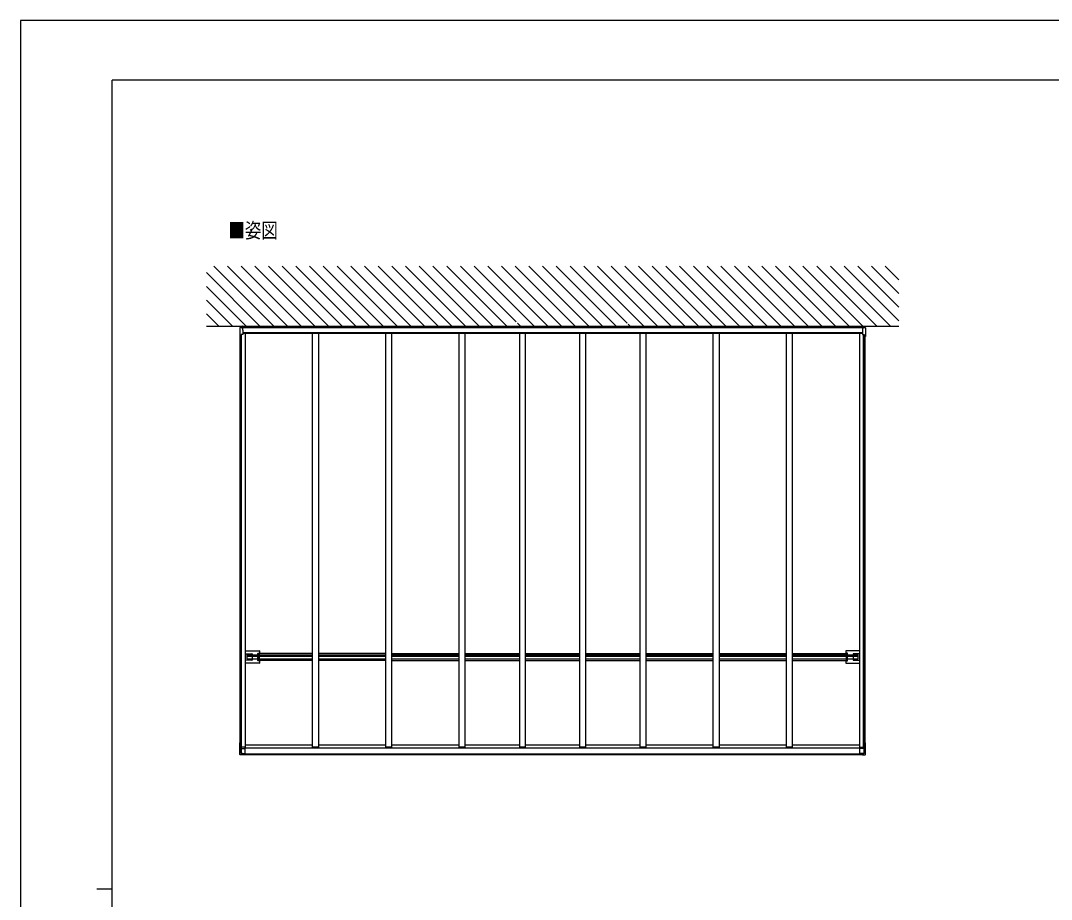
# Model space of a CAD drawing. Units: millimetres, scale not verified. Extents: x -10512 to 10512, y -7425 to 7425.
# Drawn here: x -10512 to -2070, y 225 to 7425 of the extents above; entities that cross this region are included whole.
import ezdxf
from ezdxf.enums import TextEntityAlignment as Align

# ---------------------------------------------------------------- set-up
doc = ezdxf.new("R2010")
doc.units = ezdxf.units.MM
doc.header["$LTSCALE"] = 40
for name, color, linetype in [('0-2_USER1', 3, 'Continuous'), ('0-3_YKK_11', 7, 'Continuous'), ('0-5_YKK_13', 4, 'Continuous'), ('0-6_YKK_A1', 4, 'Continuous'), ('0-8_YKK_ZWAK', 7, 'Continuous')]:
    doc.layers.add(name, color=color, linetype=linetype)
doc.styles.add('ＭＳ ゴシック', font='')
doc.styles.get('ＭＳ ゴシック').set_extended_font_data('MS Gothic')

msp = doc.modelspace()

# ---------------------------------------------------------------- linework, layer by layer
at = {"layer": '0-3_YKK_11'}
for p, q in [((-8697.45, 4916.99), (-8700.03, 4918.28)), ((-8697.45, 4914.56), (-8700.03, 4913.28)), ((-8697.7, 4921.68), (-8697.45, 4921.68)), ((-8697.7, 4909.88), (-8697.7, 4921.68)), ((-3612.2, 4921.68), (-3612.45, 4921.68)), ((-3612.45, 4916.99), (-3609.87, 4918.28)), ((-3612.45, 4914.56), (-3609.87, 4913.28)), ((-3612.2, 4909.88), (-3612.2, 4921.68))]:
    msp.add_line(p, q, dxfattribs=at)
for points in [[(-8697.45, 4921.68), (-8697.45, 4909.88), (-8697.7, 4909.88)], [(-3612.45, 4921.68), (-3612.45, 4909.88), (-3612.2, 4909.88)]]:
    msp.add_lwpolyline(points, dxfattribs=at)
for centre, start, end in [((-8692.75, 4915.78), 129.98313, 230.01687), ((-3617.15, 4915.78), 309.98313, 50.01687)]:
    msp.add_arc(centre, 7.7, start, end, dxfattribs=at)
at = {"layer": '0-5_YKK_13'}
for p, q in [((-8717.83, 4907.6), (-8717.83, 4838.57)), ((-8717.42, 4905.87), (-8717.42, 4837.24)), ((-8699.52, 4912.1), (-8712, 4911.41)), ((-8698.32, 4910.45), (-8711.65, 4909.77)), ((-8697.45, 4901.93), (-8697.45, 4922.35)), ((-8695.95, 4922.35), (-8697.45, 4922.35)), ((-8695.95, 4901.93), (-8697.45, 4901.93)), ((-8692.95, 4890.05), (-8692.95, 4910.83)), ((-3616.95, 4910.83), (-3616.95, 4853.63)), ((-3616.95, 4901.22), (-3616.95, 4901.93)), ((-3616.95, 4901.22), (-3616.95, 4899.57)), ((-3616.95, 4899.79), (-3616.95, 4899.57)), ((-3613.95, 4922.35), (-3612.45, 4922.35)), ((-3613.95, 4901.93), (-3612.45, 4901.93)), ((-3612.45, 4901.93), (-3612.45, 4922.35)), ((-3611.59, 4910.45), (-3598.25, 4909.77)), ((-3610.39, 4912.1), (-3597.9, 4911.41)), ((-3592.48, 4906.63), (-3592.48, 4837.24)), ((-3592.09, 4908.42), (-3592.07, 4838.57)), ((-8706.78, 4852.96), (-8706.78, 4842.78)), ((-8692.95, 4890.05), (-8692.95, 4888.41)), ((-8692.95, 4888.62), (-8692.95, 4888.41)), ((-8692.95, 4888.41), (-8692.95, 4853.63)), ((-3603.12, 4852.96), (-3603.12, 4842.78)), ((-8670.95, 2261.65), (-8558, 2261.65)), ((-8670.95, 2237.2), (-8618, 2237.2)), ((-8617, 2236.2), (-8617, 2186.2)), ((-8570.5, 2181.5), (-8570.5, 2240.9)), ((-8569.5, 2241.9), (-8558.58, 2241.9)), ((-8557.59, 2241.96), (-8558.62, 2240.93)), ((-8557, 2260.65), (-8557, 2240.54)), ((-3752.9, 2260.65), (-3752.9, 2240.54)), ((-3752.32, 2241.96), (-3751.28, 2240.93)), ((-3638.95, 2261.65), (-3751.9, 2261.65)), ((-3740.4, 2241.9), (-3751.32, 2241.9)), ((-3739.4, 2181.5), (-3739.4, 2240.9)), ((-3692.9, 2236.2), (-3692.9, 2186.2)), ((-3638.95, 2237.2), (-3691.9, 2237.2)), ((-8618, 2185.2), (-8670.95, 2185.2)), ((-8558, 2160.75), (-8670.95, 2160.75)), ((-8558.58, 2180.5), (-8569.5, 2180.5)), ((-8558.62, 2181.48), (-8557.59, 2180.44)), ((-8557, 2181.86), (-8557, 2161.75)), ((-3752.9, 2181.86), (-3752.9, 2161.75)), ((-3751.28, 2181.48), (-3752.32, 2180.44)), ((-3751.9, 2160.75), (-3638.95, 2160.75)), ((-3751.32, 2180.5), (-3740.4, 2180.5)), ((-3691.9, 2185.2), (-3638.95, 2185.2)), ((-8717.83, 1414.8), (-8717.83, 1507.58)), ((-8717.42, 1413.87), (-8717.42, 1506.25)), ((-8714.95, 1507.46), (-8716.77, 1507.49)), ((-8716.37, 1506.34), (-8714.95, 1506.36)), ((-8714.95, 1507.74), (-8716.01, 1507.61)), ((-8715.8, 1507.58), (-8714.95, 1507.57)), ((-8714.95, 1506.25), (-8715.52, 1506.24)), ((-8708.32, 1504.85), (-8706.93, 1504.84)), ((-8707.15, 1504.74), (-8706.93, 1504.84)), ((-8706.93, 1499.85), (-8706.93, 1504.84)), ((-8706.78, 1498.03), (-8706.78, 1422.14)), ((-8706.78, 1461.51), (-8671.95, 1461.54)), ((-8671.95, 1419.13), (-8671.95, 1471.37)), ((-3637.95, 1419.13), (-3637.95, 1471.37)), ((-3603.12, 1461.51), (-3637.95, 1461.54)), ((-3603.12, 1498.03), (-3603.12, 1422.14)), ((-3601.58, 1504.85), (-3602.97, 1504.84)), ((-3602.75, 1504.74), (-3602.97, 1504.84)), ((-3602.97, 1499.85), (-3602.97, 1504.84)), ((-3594.95, 1507.74), (-3593.89, 1507.61)), ((-3594.1, 1507.58), (-3594.95, 1507.57)), ((-3594.95, 1507.46), (-3593.13, 1507.49)), ((-3593.53, 1506.34), (-3594.95, 1506.36)), ((-3594.95, 1506.25), (-3594.38, 1506.24)), ((-3592.48, 1413.87), (-3592.48, 1506.25)), ((-3592.07, 1414.8), (-3592.07, 1507.58)), ((-8714.74, 1410.2), (-8714.75, 1410.2)), ((-8692.95, 1409.01), (-8711.65, 1410)), ((-8706.9, 1422.09), (-8707.15, 1421.98)), ((-8707.15, 1421.98), (-8692.95, 1421.19)), ((-8706.78, 1422.14), (-8706.9, 1422.09)), ((-8704.76, 1421.99), (-8695.95, 1421.53)), ((-8695.95, 1421.59), (-8695.95, 1421.53)), ((-8695.95, 1421.46), (-8695.95, 1421.53)), ((-8692.95, 1421.3), (-8695.95, 1421.46)), ((-8692.95, 1421.3), (-8692.95, 1421.19)), ((-8692.95, 1417.04), (-8692.95, 1421.19)), ((-8692.95, 1421.01), (-8671.95, 1420.81)), ((-8692.95, 1415.55), (-8692.95, 1417.04)), ((-8692.95, 1415.55), (-8692.95, 1409.06)), ((-8692.95, 1409.03), (-8692.95, 1409.06)), ((-3616.95, 1421.01), (-3637.95, 1420.81)), ((-3602.75, 1421.98), (-3616.95, 1421.19)), ((-3616.95, 1421.3), (-3613.95, 1421.46)), ((-3616.95, 1421.3), (-3616.95, 1421.19)), ((-3616.95, 1417.04), (-3616.95, 1421.19)), ((-3616.95, 1415.55), (-3616.95, 1417.04)), ((-3616.95, 1415.55), (-3616.95, 1409.06)), ((-3616.95, 1409.01), (-3598.25, 1410)), ((-3616.95, 1409.03), (-3616.95, 1409.06)), ((-3605.14, 1421.99), (-3613.95, 1421.53)), ((-3613.95, 1421.59), (-3613.95, 1421.53)), ((-3613.95, 1421.46), (-3613.95, 1421.53)), ((-3603.12, 1422.14), (-3603, 1422.09)), ((-3603, 1422.09), (-3602.75, 1421.98)), ((-3595.16, 1410.2), (-3595.15, 1410.2))]:
    msp.add_line(p, q, dxfattribs=at)
for points in [[(-8717.82, 4908.36), (-8717.82, 4908.07), (-8717.83, 4907.6)], [(-8717.42, 4906.63), (-8717.42, 4906.1), (-8717.42, 4905.87)], [(-8712, 4911.41), (-8713.58, 4911.31), (-8715.31, 4911.16), (-8715.32, 4911.15)], [(-3597.9, 4911.41), (-3596.32, 4911.31), (-3594.59, 4911.16), (-3594.58, 4911.15)], [(-3592.48, 4906.63), (-3592.48, 4906.1), (-3592.48, 4905.87)], [(-3592.08, 4908.36), (-3592.08, 4908.07), (-3592.08, 4907.6)], [(-8717.35, 4837.21), (-8717.41, 4837.23), (-8717.42, 4837.24)], [(-8692.95, 4853.63), (-8707.15, 4852.94), (-8707.15, 4835.73), (-8708.27, 4835.73)], [(-8706.93, 4840.82), (-8706.93, 4835.83), (-8707.15, 4835.73)], [(-3616.95, 4853.63), (-3602.75, 4852.94), (-3602.75, 4835.73), (-3601.63, 4835.73)], [(-3602.97, 4840.82), (-3602.97, 4835.83), (-3602.75, 4835.73)], [(-3592.55, 4837.21), (-3592.49, 4837.23), (-3592.48, 4837.24)], [(-8558.68, 2239.93), (-8558.68, 2183.7), (-8558.68, 2182.48)], [(-8558.55, 2238.7), (-8558.55, 2238.99), (-8557, 2240.54)], [(-3751.35, 2238.7), (-3751.35, 2238.99), (-3752.9, 2240.54)], [(-3751.22, 2239.93), (-3751.22, 2183.7), (-3751.22, 2182.48)], [(-8557, 2181.86), (-8558.55, 2183.42), (-8558.55, 2183.7)], [(-3752.9, 2181.86), (-3751.35, 2183.42), (-3751.35, 2183.7)], [(-8716.77, 1507.49), (-8717.07, 1507.49), (-8717.33, 1507.51), (-8717.55, 1507.52), (-8717.71, 1507.54), (-8717.8, 1507.56), (-8717.82, 1507.58), (-8717.77, 1507.6), (-8717.66, 1507.62)], [(-8717.66, 1507.62), (-8716.19, 1507.8), (-8714.95, 1507.95)], [(-8717.35, 1506.22), (-8717.41, 1506.24), (-8717.42, 1506.26), (-8717.36, 1506.28), (-8717.25, 1506.29), (-8717.09, 1506.31), (-8716.88, 1506.32), (-8716.64, 1506.33), (-8716.37, 1506.34)], [(-8716.01, 1507.61), (-8716.03, 1507.61), (-8716.05, 1507.6), (-8716.04, 1507.6), (-8716.02, 1507.59), (-8715.98, 1507.59), (-8715.93, 1507.59), (-8715.87, 1507.58), (-8715.8, 1507.58)], [(-8715.52, 1506.24), (-8715.58, 1506.24), (-8715.63, 1506.24), (-8715.68, 1506.24), (-8715.72, 1506.23), (-8715.75, 1506.23), (-8715.76, 1506.23), (-8715.76, 1506.22), (-8715.74, 1506.22)], [(-8707.15, 1421.98), (-8707.15, 1504.74), (-8708.27, 1504.74)], [(-3602.75, 1421.98), (-3602.75, 1504.74), (-3601.63, 1504.74)], [(-3592.25, 1507.62), (-3593.71, 1507.8), (-3594.95, 1507.95)], [(-3594.38, 1506.24), (-3594.32, 1506.24), (-3594.27, 1506.24), (-3594.22, 1506.24), (-3594.18, 1506.23), (-3594.15, 1506.23), (-3594.14, 1506.23), (-3594.14, 1506.22), (-3594.16, 1506.22)], [(-3593.89, 1507.61), (-3593.87, 1507.61), (-3593.86, 1507.6), (-3593.86, 1507.6), (-3593.88, 1507.59), (-3593.92, 1507.59), (-3593.97, 1507.59), (-3594.03, 1507.58), (-3594.1, 1507.58)], [(-3592.55, 1506.22), (-3592.49, 1506.24), (-3592.48, 1506.26), (-3592.54, 1506.28), (-3592.65, 1506.29), (-3592.81, 1506.31), (-3593.02, 1506.32), (-3593.26, 1506.33), (-3593.53, 1506.34)], [(-3593.13, 1507.49), (-3592.83, 1507.49), (-3592.57, 1507.51), (-3592.35, 1507.52), (-3592.19, 1507.54), (-3592.1, 1507.56), (-3592.08, 1507.58), (-3592.13, 1507.6), (-3592.25, 1507.62)], [(-8717.82, 1414.04), (-8717.83, 1414.57), (-8717.83, 1414.8)], [(-8717.42, 1413.11), (-8717.42, 1413.64), (-8717.42, 1413.87)], [(-8711.65, 1409.98), (-8713.34, 1410.08), (-8714.75, 1410.19)], [(-3598.25, 1409.98), (-3596.56, 1410.08), (-3595.15, 1410.19)], [(-3592.48, 1413.11), (-3592.48, 1413.64), (-3592.48, 1413.87)], [(-3592.08, 1414.04), (-3592.07, 1414.57), (-3592.07, 1414.8)]]:
    msp.add_lwpolyline(points, dxfattribs=at)
for centre, radius, start, end in [((-8715.08, 4908.42), 2.73, 95.02177, 181.25077), ((-8714.54, 4906.68), 2.87, 94.34735, 180.89355), ((-8709.33, 4854.48), 55.36, 92.39604, 95.62484), ((-3600.57, 4854.48), 55.36, 84.37516, 87.60396), ((-3595.36, 4906.68), 2.87, 359.10645, 85.65265), ((-3594.82, 4908.42), 2.73, 358.74923, 84.97823), ((-8717.47, 4839.52), 1.01, 249.16063, 272.29684), ((-8653, 5164.27), 333.33, 258.8691, 260.19652), ((-8708.44, 4847.28), 11.55, 263.44833, 270.84546), ((-3601.46, 4847.28), 11.55, 269.15454, 276.55167), ((-3656.9, 5164.27), 333.33, 279.80348, 281.1309), ((-3592.44, 4839.52), 1.01, 267.70316, 290.83937), ((-8618, 2236.2), 1, 0, 90), ((-3691.9, 2236.2), 1, 90, 180), ((-8618, 2186.2), 1, 270, 0), ((-3691.9, 2186.2), 1, 180, 270), ((-8653, 1833.28), 333.33, 258.8691, 260.19652), ((-8651.45, 1834.12), 334.14, 258.90733, 260.20202), ((-8708.44, 1516.29), 11.55, 263.44833, 270.84546), ((-3601.46, 1516.29), 11.55, 269.15454, 276.55167), ((-3658.45, 1834.12), 334.14, 279.79798, 281.09267), ((-3656.9, 1833.28), 333.33, 279.80348, 281.1309), ((-8715.3, 1413.93), 2.51, 177.51775, 215.83996), ((-8714.54, 1413.06), 2.86, 179.03107, 265.99674), ((-3595.36, 1413.06), 2.86, 274.00326, 0.96893), ((-3594.6, 1413.93), 2.51, 324.16004, 2.48225)]:
    msp.add_arc(centre, radius, start, end, dxfattribs=at)
for centre, major_axis, ratio, start_param, end_param in [((-8569.5, 2240.9), (-0.71, 0.71), 0.99628, 5.4996506, 7.06672), ((-8558.61, 2239.93), (0, 1), 0.061163, 0.0610865, 1.5707963), ((-8558.58, 2241.96), (-1, 0), 0.061163, 1.5707963, 3.0805061), ((-8558, 2260.65), (0.71, 0.71), 0.99628, 5.4996506, 7.06672), ((-3751.9, 2260.65), (-0.71, 0.71), 0.99628, 5.4996506, 7.06672), ((-3751.32, 2241.96), (1, 0), 0.061163, 3.2026792, 4.712389), ((-3751.29, 2239.93), (0, 1), 0.061163, 4.712389, 6.2220988), ((-3740.4, 2240.9), (0.71, 0.71), 0.99628, 5.4996506, 7.06672), ((-8569.5, 2181.5), (-0.71, -0.71), 0.99628, 5.4996506, 7.06672), ((-8558.61, 2182.48), (0, 1), 0.061163, 1.5707963, 3.0805061), ((-8558.58, 2180.44), (-1, 0), 0.061163, 3.2026792, 4.712389), ((-8558, 2161.75), (0.71, -0.71), 0.99628, 5.4996506, 7.06672), ((-3751.9, 2161.75), (-0.71, -0.71), 0.99628, 5.4996506, 7.06672), ((-3751.32, 2180.44), (1, 0), 0.061163, 1.5707963, 3.0805061), ((-3751.29, 2182.48), (0, 1), 0.061163, 3.2026792, 4.712389), ((-3740.4, 2181.5), (0.71, -0.71), 0.99628, 5.4996506, 7.06672), ((-16105.18, 1821.04), (-8222.56, 430.03), 0.003344, 2.6907723, 2.6932377), ((3795.28, 1821.04), (-8222.56, -430.03), 0.003344, 0.4483549, 0.4508203)]:
    msp.add_ellipse(centre, major_axis=major_axis, ratio=ratio, start_param=start_param, end_param=end_param, dxfattribs=at)
at = {"layer": '0-6_YKK_A1'}
for p, q in [((-8439.65, 4922.35), (-8931.12, 5413.82)), ((-8327.4, 4922.35), (-8818.87, 5413.82)), ((-8215.15, 4922.35), (-8706.62, 5413.82)), ((-8102.89, 4922.35), (-8594.36, 5413.82)), ((-7990.64, 4922.35), (-8482.11, 5413.82)), ((-7878.39, 4922.35), (-8369.86, 5413.82)), ((-7766.13, 4922.35), (-8257.6, 5413.82)), ((-7653.88, 4922.35), (-8145.35, 5413.82)), ((-7541.63, 4922.35), (-8033.1, 5413.82)), ((-7429.37, 4922.35), (-7920.85, 5413.82)), ((-7317.12, 4922.35), (-7808.59, 5413.82)), ((-7204.87, 4922.35), (-7696.34, 5413.82)), ((-7092.61, 4922.35), (-7584.09, 5413.82)), ((-6980.36, 4922.35), (-7471.83, 5413.82)), ((-6868.11, 4922.35), (-7359.58, 5413.82)), ((-6755.85, 4922.35), (-7247.33, 5413.82)), ((-6643.6, 4922.35), (-7135.07, 5413.82)), ((-6531.35, 4922.35), (-7022.82, 5413.82)), ((-6452.62, 4955.87), (-6910.57, 5413.82)), ((-6306.84, 4922.35), (-6798.31, 5413.82)), ((-6194.59, 4922.35), (-6686.06, 5413.82)), ((-6082.34, 4922.35), (-6573.81, 5413.82)), ((-5970.08, 4922.35), (-6461.55, 5413.82)), ((-5857.83, 4922.35), (-6349.3, 5413.82)), ((-5745.58, 4922.35), (-6237.05, 5413.82)), ((-5633.32, 4922.35), (-6124.79, 5413.82)), ((-5544.36, 4945.64), (-6012.54, 5413.82)), ((-5408.82, 4922.35), (-5900.29, 5413.82)), ((-5296.56, 4922.35), (-5788.03, 5413.82)), ((-5184.31, 4922.35), (-5675.78, 5413.82)), ((-5072.06, 4922.35), (-5563.53, 5413.82)), ((-4959.8, 4922.35), (-5451.27, 5413.82)), ((-4847.55, 4922.35), (-5339.02, 5413.82)), ((-4735.3, 4922.35), (-5226.77, 5413.82)), ((-4631.76, 4931.06), (-5114.52, 5413.82)), ((-4510.79, 4922.35), (-5002.26, 5413.82)), ((-4398.54, 4922.35), (-4890.01, 5413.82)), ((-4286.28, 4922.35), (-4777.76, 5413.82)), ((-4174.03, 4922.35), (-4665.5, 5413.82)), ((-4061.78, 4922.35), (-4553.25, 5413.82)), ((-3949.52, 4922.35), (-4441, 5413.82)), ((-3837.27, 4922.35), (-4328.74, 5413.82)), ((-3725.02, 4922.35), (-4216.49, 5413.82)), ((-3612.77, 4922.35), (-4104.24, 5413.82)), ((-3500.51, 4922.35), (-3991.98, 5413.82)), ((-3388.26, 4922.35), (-3879.73, 5413.82)), ((-3318.9, 4965.25), (-3767.48, 5413.82)), ((-3318.9, 5077.5), (-3655.22, 5413.82)), ((-3318.9, 5189.75), (-3542.97, 5413.82)), ((-3318.9, 5302.01), (-3430.72, 5413.82)), ((-8551.91, 4922.35), (-8989.54, 5359.99)), ((-8664.16, 4922.35), (-8989.54, 5247.74)), ((-8776.41, 4922.35), (-8989.54, 5135.48)), ((-8888.67, 4922.35), (-8989.54, 5023.23)), ((-8989.54, 4922.35), (-3318.9, 4922.35)), ((-8695.95, 4901.93), (-8695.95, 4922.35)), ((-8695.95, 4910.83), (-3613.95, 4910.83)), ((-6445.89, 4949.15), (-6446.7, 4949.96)), ((-6419.1, 4922.35), (-6443.71, 4946.97)), ((-5541.2, 4942.48), (-5542.57, 4943.85)), ((-5521.07, 4922.35), (-5535.44, 4936.72)), ((-4623.04, 4922.35), (-4626.7, 4926.01)), ((-3613.95, 4901.93), (-3613.95, 4922.35)), ((-8714.95, 1506.06), (-8714.95, 4836.75)), ((-8707.95, 1504.85), (-8707.95, 4835.73)), ((-8702.25, 1471.37), (-8702.25, 4853.18)), ((-8692.95, 4870.47), (-3616.95, 4870.47)), ((-8692.95, 4865.33), (-3616.95, 4865.33)), ((-8670.95, 1471.37), (-8670.95, 4865.33)), ((-8120.95, 1471.37), (-8120.95, 4865.33)), ((-8070.95, 1471.37), (-8070.95, 4865.33)), ((-7520.95, 1471.37), (-7520.95, 4865.33)), ((-7470.95, 1471.37), (-7470.95, 4865.33)), ((-6920.95, 1471.37), (-6920.95, 4865.33)), ((-6870.95, 1471.37), (-6870.95, 4865.33)), ((-6426.95, 4865.33), (-6426.95, 1471.37)), ((-6376.95, 1471.37), (-6376.95, 4865.33)), ((-5932.95, 1471.37), (-5932.95, 4865.33)), ((-5882.95, 1471.37), (-5882.95, 4865.33)), ((-5438.95, 1471.37), (-5438.95, 4865.33)), ((-5388.95, 1471.37), (-5388.95, 4865.33)), ((-4838.95, 1471.37), (-4838.95, 4865.33)), ((-4788.95, 1471.37), (-4788.95, 4865.33)), ((-4238.95, 1471.37), (-4238.95, 4865.33)), ((-4188.95, 1471.37), (-4188.95, 4865.33)), ((-3638.95, 1471.37), (-3638.95, 4865.33)), ((-3607.65, 1471.37), (-3607.65, 4853.18)), ((-3601.95, 1504.85), (-3601.95, 4835.73)), ((-3594.95, 1506.06), (-3594.95, 4836.75)), ((-8657.95, 2230), (-8120.95, 2230)), ((-8657.95, 2197.25), (-8657.95, 2230)), ((-8657.95, 2216.99), (-8120.95, 2216.99)), ((-8657.95, 2197.25), (-8120.95, 2197.25)), ((-8120.95, 2238.7), (-8567.45, 2238.7)), ((-8567.45, 2183.7), (-8567.45, 2238.7)), ((-7520.95, 2238.7), (-8070.95, 2238.7)), ((-8070.95, 2230), (-7520.95, 2230)), ((-8070.95, 2216.99), (-7520.95, 2216.99)), ((-8070.95, 2197.25), (-7520.95, 2197.25)), ((-7470.95, 2238.7), (-6920.95, 2238.7)), ((-7470.95, 2230), (-6920.95, 2230)), ((-7470.95, 2216.99), (-6920.95, 2216.99)), ((-7470.95, 2197.25), (-6920.95, 2197.25)), ((-6870.95, 2238.7), (-6426.95, 2238.7)), ((-6870.95, 2230), (-6426.95, 2230)), ((-6870.95, 2216.99), (-6426.95, 2216.99)), ((-6870.95, 2197.25), (-6426.95, 2197.25)), ((-6376.95, 2238.7), (-5932.95, 2238.7)), ((-6376.95, 2230), (-5932.95, 2230)), ((-6376.95, 2216.99), (-5932.95, 2216.99)), ((-6376.95, 2197.25), (-5932.95, 2197.25)), ((-5882.95, 2238.7), (-5438.95, 2238.7)), ((-5882.95, 2230), (-5438.95, 2230)), ((-5882.95, 2216.99), (-5438.95, 2216.99)), ((-5882.95, 2197.25), (-5438.95, 2197.25)), ((-5388.95, 2238.7), (-4838.95, 2238.7)), ((-5388.95, 2230), (-4838.95, 2230)), ((-5388.95, 2216.99), (-4838.95, 2216.99)), ((-5388.95, 2197.25), (-4838.95, 2197.25)), ((-4788.95, 2238.7), (-4238.95, 2238.7)), ((-4788.95, 2230), (-4238.95, 2230)), ((-4788.95, 2216.99), (-4238.95, 2216.99)), ((-4788.95, 2197.25), (-4238.95, 2197.25)), ((-4188.95, 2238.7), (-3742.45, 2238.7)), ((-4188.95, 2230), (-3651.95, 2230)), ((-4188.95, 2216.99), (-3651.95, 2216.99)), ((-4188.95, 2197.25), (-3651.95, 2197.25)), ((-3651.95, 2197.25), (-3651.95, 2230)), ((-8120.95, 2183.7), (-8567.45, 2183.7)), ((-7520.95, 2183.7), (-8070.95, 2183.7)), ((-7470.95, 2183.7), (-6920.95, 2183.7)), ((-6870.95, 2183.7), (-6426.95, 2183.7)), ((-6376.95, 2183.7), (-5932.95, 2183.7)), ((-5882.95, 2183.7), (-5438.95, 2183.7)), ((-5388.95, 2183.7), (-4838.95, 2183.7)), ((-4788.95, 2183.7), (-4238.95, 2183.7)), ((-8670.95, 1471.37), (-8706.78, 1471.37)), ((-8671.95, 1466.26), (-3637.95, 1466.26)), ((-8670.95, 1492.33), (-8120.95, 1492.33)), ((-8070.95, 1471.37), (-8120.95, 1471.37)), ((-8070.95, 1492.33), (-7520.95, 1492.33)), ((-7470.95, 1471.37), (-7520.95, 1471.37)), ((-7470.95, 1492.33), (-6920.95, 1492.33)), ((-6870.95, 1471.37), (-6920.95, 1471.37)), ((-6870.95, 1492.33), (-6426.95, 1492.33)), ((-6376.95, 1471.37), (-6426.95, 1471.37)), ((-6376.95, 1492.33), (-5932.95, 1492.33)), ((-5882.95, 1471.37), (-5932.95, 1471.37)), ((-5882.95, 1492.33), (-5438.95, 1492.33)), ((-5388.95, 1471.37), (-5438.95, 1471.37)), ((-5388.95, 1492.33), (-4838.95, 1492.33)), ((-4788.95, 1471.37), (-4838.95, 1471.37)), ((-4788.95, 1492.33), (-4238.95, 1492.33)), ((-4188.95, 1471.37), (-4238.95, 1471.37)), ((-4188.95, 1492.33), (-3638.95, 1492.33)), ((-3638.95, 1471.37), (-3603.12, 1471.37)), ((-8692.95, 1419.13), (-3616.95, 1419.13)), ((-8692.95, 1416.91), (-3616.95, 1416.91)), ((-8692.95, 1411.2), (-3616.95, 1411.2))]:
    msp.add_line(p, q, dxfattribs=at)
msp.add_lwpolyline([(-4188.95, 2183.7), (-3742.45, 2183.7), (-3742.45, 2238.7)], dxfattribs=at)
at = {"layer": '0-8_YKK_ZWAK'}
for p, q in [((9737.55, 6937.5), (-9762.45, 6937.5)), ((-9762.45, -6312.5), (-9762.45, 6937.5)), ((-9887.45, 312.5), (-9762.45, 312.5))]:
    msp.add_line(p, q, dxfattribs=at)
msp.add_lwpolyline([(-10512.5, -7425), (10512.5, -7425), (10512.5, 7425), (-10512.5, 7425)], close=True, dxfattribs=at)

# ---------------------------------------------------------------- texts
at = {"layer": '0-2_USER1', "style": 'ＭＳ ゴシック', "width": 0.8}
msp.add_text('■姿図', height=123.8, dxfattribs=at).set_placement((-8810.7, 5607.3), align=Align.BOTTOM_LEFT)

doc.saveas('drawing.dxf')
